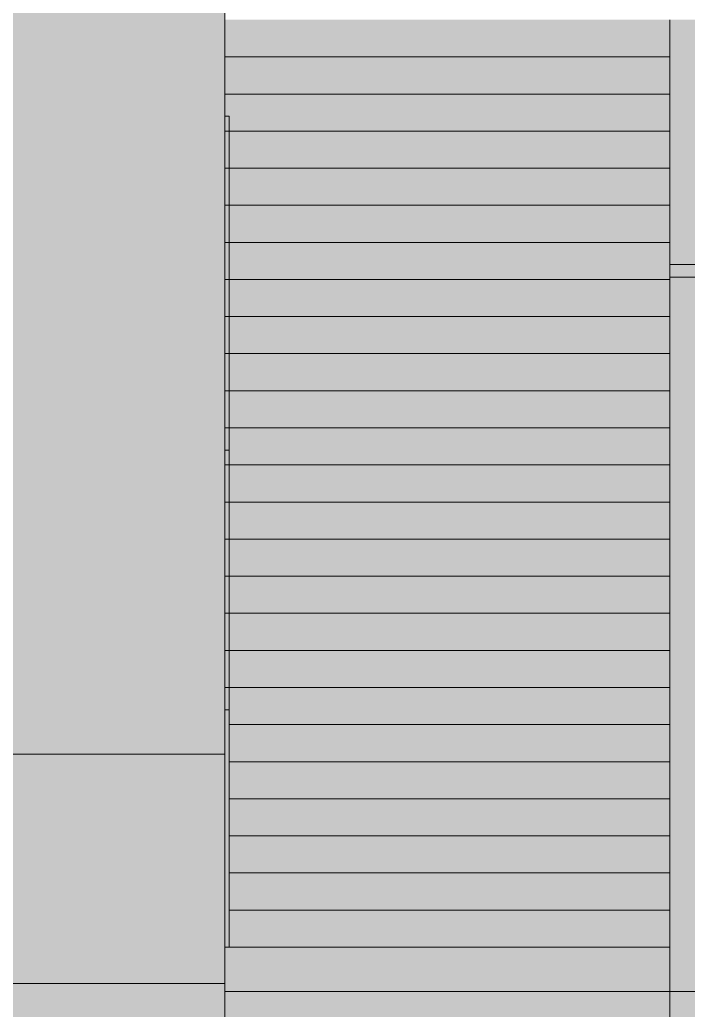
# Model space of a CAD drawing. Header units: centimetres. Extents: x -4381 to 5639, y -3920 to 4826.
# Drawn here: x 60.747 to 63.749, y 6.168 to 10.618 of the extents above; entities that cross this region are included whole.
import ezdxf
from ezdxf.xclip import XClip

# ---------------------------------------------------------------- set-up
doc = ezdxf.new("R2010")
doc.units = ezdxf.units.CM
doc.header["$MEASUREMENT"] = 0
doc.header["$XCLIPFRAME"] = 0
doc.set_wipeout_variables(frame=1)
doc.linetypes.add('Wipeout_Contour', pattern=[100, 0, -100])
for name, color, linetype, lineweight in [('0_Pen_No__1', 7, 'Continuous', 5), ('0_Pen_No__2', 8, 'Continuous', 5), ('Dalles_Pen_No__1', 7, 'Continuous', 5), ('Structural - Bearing_Pen_No__1', 7, 'Continuous', 5), ('Structural - Bearing_Pen_No__7', 7, 'Continuous', 5), ('Structural - Combined_Pen_No__1', 7, 'Continuous', 5), ('Structural - Combined_Pen_No__141', 7, 'Continuous', 5)]:
    doc.layers.add(name, color=color, linetype=linetype, lineweight=lineweight)
for name, color, linetype in [('Dalles', 7, 'Continuous'), ('Drawing & Figure', 7, 'Continuous'), ('Structural - Bearing', 7, 'Continuous'), ('Structural - Combined', 7, 'Continuous')]:
    doc.layers.add(name, color=color, linetype=linetype)
for name, color, linetype, lineweight, true_color in [('Dalles_Pen_No__102', 7, 'Continuous', 5, 0xcccccc), ('Dalles_Pen_No__178', 7, 'Continuous', 5, 0xbda888), ('Structural - Bearing_Pen_No__102', 7, 'Continuous', 5, 0xcccccc), ('Structural - Bearing_Pen_No__178', 7, 'Continuous', 5, 0xbda888), ('Structural - Bearing_Pen_No__180', 7, 'Continuous', 5, 0xe2e3c6), ('Structural - Bearing_Pen_No__186', 7, 'Continuous', 5, 0xe8e8e8), ('Structural - Combined_Pen_No__102', 7, 'Continuous', 5, 0xcccccc), ('Structural - Combined_Pen_No__160', 7, 'Continuous', 5, 0xdae3bb), ('Structural - Combined_Pen_No__161', 7, 'Continuous', 5, 0x6a6a6a)]:
    doc.layers.add(name, color=color, linetype=linetype, lineweight=lineweight, true_color=true_color)

# ---------------------------------------------------------------- blocks, each defined once
blk = doc.blocks.new('Drawing_10_10', base_point=(-363.0919, 10.6179))
at = {"layer": '0_Pen_No__1', "linetype": 'Continuous', "ltscale": 10}
for p, q in [((61.6669, 6.2512), (63.6669, 6.2512)), ((63.6669, 6.2512), (63.9647, 6.2512))]:
    blk.add_line(p, q, dxfattribs=at)
at = {"layer": 'Dalles_Pen_No__1', "linetype": 'Continuous', "ltscale": 10}
blk.add_line((61.6669, 6.2512), (61.6669, 6.0843), dxfattribs=at)
at = {"layer": 'Structural - Combined_Pen_No__141', "linetype": 'Continuous', "ltscale": 10}
blk.add_line((63.6669, 6.2512), (61.6669, 6.2512), dxfattribs=at)
at = {"color": 254, "linetype": 'Wipeout_Contour', "lineweight": 0, "ltscale": 474.842881}
blk.add_wipeout([(60.6669, 9.6179), (60.6669, 7.3179), (61.6669, 7.3179), (61.6669, 10.3179), (55.8299, 10.3179), (55.8299, 7.3179), (56.6669, 7.3179), (56.6669, 9.6179)], dxfattribs=at).dxf.layer = 'Structural - Bearing'
at = {"color": 254, "linetype": 'Wipeout_Contour', "lineweight": 0, "ltscale": 238.025914}
blk.add_wipeout([(61.6669, 6.287), (61.6669, 6.4012), (56.6669, 6.4012), (56.6669, 6.287)], dxfattribs=at).dxf.layer = 'Structural - Combined'
at = {"layer": 'Structural - Bearing_Pen_No__102', "linetype": 'Continuous', "ltscale": 10}
blk.add_hatch(color=256, dxfattribs=at).paths.add_polyline_path([(60.6669, 9.6179), (60.6669, 7.3179), (61.6669, 7.3179), (61.6669, 10.3179), (55.8299, 10.3179), (55.8299, 7.3179), (56.6669, 7.3179), (56.6669, 9.6179)])
at = {"layer": 'Structural - Combined_Pen_No__102', "linetype": 'Continuous', "ltscale": 10}
blk.add_hatch(color=256, dxfattribs=at).paths.add_polyline_path([(61.6669, 6.287), (61.6669, 6.4012), (56.6669, 6.4012), (56.6669, 6.287)])
at = {"layer": 'Structural - Combined_Pen_No__160', "linetype": 'Continuous', "lineweight": 0, "ltscale": 10, "true_color": 0x6d715d}
blk.add_hatch(color=251, dxfattribs=at).paths.add_polyline_path([(61.6669, 6.0843), (61.6669, 6.287), (56.6669, 6.287), (56.6669, 6.0843), (59.781, 6.0843)])
at = {"layer": '0_Pen_No__1', "linetype": 'Continuous', "ltscale": 10}
for p, q in [((55.5299, 6.287), (61.6669, 6.287)), ((61.6669, 6.287), (56.6669, 6.287)), ((61.6669, 6.287), (61.6669, 6.2512))]:
    blk.add_line(p, q, dxfattribs=at)
at = {"layer": 'Dalles_Pen_No__1', "linetype": 'Continuous', "ltscale": 10}
blk.add_line((61.6669, 6.287), (61.6669, 6.2512), dxfattribs=at)
at = {"layer": 'Structural - Combined_Pen_No__141', "linetype": 'Continuous', "ltscale": 10}
blk.add_line((61.6669, 6.287), (56.6669, 6.287), dxfattribs=at)
at = {"color": 254, "linetype": 'Wipeout_Contour', "lineweight": 0, "ltscale": 353.170862}
blk.add_wipeout([(55.8299, 10.3179), (61.6669, 10.3179), (61.6669, 10.6179), (55.8299, 10.6179), (55.8299, 10.4179), (55.8299, 10.3717)], dxfattribs=at).dxf.layer = 'Dalles'
at = {"color": 254, "linetype": 'Wipeout_Contour', "lineweight": 0, "ltscale": 253.903831}
blk.add_wipeout([(63.6669, 10.1179), (61.6869, 10.1179), (61.6869, 9.9512), (63.6669, 9.9512)], dxfattribs=at).dxf.layer = 'Dalles'
at = {"color": 254, "linetype": 'Wipeout_Contour', "lineweight": 0, "ltscale": 253.696589}
blk.add_wipeout([(63.6669, 9.7845), (61.6869, 9.7845), (61.6869, 9.6179), (63.6669, 9.6179)], dxfattribs=at).dxf.layer = 'Dalles'
at = {"color": 254, "linetype": 'Wipeout_Contour', "lineweight": 0, "ltscale": 253.025249}
blk.add_wipeout([(63.6669, 8.6179), (61.6869, 8.6179), (61.6869, 8.4512), (63.6669, 8.4512)], dxfattribs=at).dxf.layer = 'Dalles'
at = {"color": 254, "linetype": 'Wipeout_Contour', "lineweight": 0, "ltscale": 252.67954}
blk.add_wipeout([(63.6669, 7.9512), (61.6869, 7.9512), (61.6869, 7.7845), (63.6669, 7.7845)], dxfattribs=at).dxf.layer = 'Dalles'
at = {"color": 254, "linetype": 'Wipeout_Contour', "lineweight": 0, "ltscale": 253.398564}
blk.add_wipeout([(63.6669, 9.2845), (61.6869, 9.2845), (61.6869, 9.1179), (63.6669, 9.1179)], dxfattribs=at).dxf.layer = 'Structural - Combined'
at = {"color": 254, "linetype": 'Wipeout_Contour', "lineweight": 0, "ltscale": 238.090036}
blk.add_wipeout([(61.6669, 6.4012), (61.6669, 6.5845), (56.6669, 6.5845), (56.6669, 6.4012)], dxfattribs=at).dxf.layer = 'Structural - Combined'
at = {"layer": 'Dalles_Pen_No__102', "linetype": 'Continuous', "ltscale": 10}
for points in [[(55.8299, 10.3179), (61.6669, 10.3179), (61.6669, 10.6179), (55.8299, 10.6179), (55.8299, 10.4179), (55.8299, 10.3717)], [(63.6669, 10.1179), (61.6869, 10.1179), (61.6869, 9.9512), (63.6669, 9.9512)], [(63.6669, 9.7845), (61.6869, 9.7845), (61.6869, 9.6179), (63.6669, 9.6179)], [(63.6669, 8.6179), (61.6869, 8.6179), (61.6869, 8.4512), (63.6669, 8.4512)], [(63.6669, 7.9512), (61.6869, 7.9512), (61.6869, 7.7845), (63.6669, 7.7845)]]:
    blk.add_hatch(color=256, dxfattribs=at).paths.add_polyline_path(points)
at = {"layer": 'Structural - Combined_Pen_No__102', "linetype": 'Continuous', "ltscale": 10}
for points in [[(63.6669, 9.2845), (61.6869, 9.2845), (61.6869, 9.1179), (63.6669, 9.1179)], [(61.6669, 6.4012), (61.6669, 6.5845), (56.6669, 6.5845), (56.6669, 6.4012)]]:
    blk.add_hatch(color=256, dxfattribs=at).paths.add_polyline_path(points)
at = {"color": 254, "linetype": 'Wipeout_Contour', "lineweight": 0, "ltscale": 254.078408}
blk.add_wipeout([(63.6669, 10.4512), (61.6669, 10.4512), (61.6669, 10.2845), (63.6669, 10.2845)], dxfattribs=at).dxf.layer = 'Dalles'
at = {"color": 254, "linetype": 'Wipeout_Contour', "lineweight": 0, "ltscale": 253.799355}
blk.add_wipeout([(63.6669, 9.9512), (61.6869, 9.9512), (61.6869, 9.7845), (63.6669, 9.7845)], dxfattribs=at).dxf.layer = 'Dalles'
at = {"color": 254, "linetype": 'Wipeout_Contour', "lineweight": 0, "ltscale": 253.496189}
blk.add_wipeout([(63.6669, 9.4512), (61.6869, 9.4512), (61.6869, 9.2845), (63.6669, 9.2845)], dxfattribs=at).dxf.layer = 'Dalles'
at = {"color": 254, "linetype": 'Wipeout_Contour', "lineweight": 0, "ltscale": 253.302652}
blk.add_wipeout([(63.6669, 9.1179), (61.6869, 9.1179), (61.6869, 8.9512), (63.6669, 8.9512)], dxfattribs=at).dxf.layer = 'Dalles'
at = {"color": 254, "linetype": 'Wipeout_Contour', "lineweight": 0, "ltscale": 252.763373}
blk.add_wipeout([(63.6669, 8.1179), (61.6869, 8.1179), (61.6869, 7.9512), (63.6669, 7.9512)], dxfattribs=at).dxf.layer = 'Dalles'
at = {"color": 254, "linetype": 'Wipeout_Contour', "lineweight": 0, "ltscale": 252.59744}
blk.add_wipeout([(63.6669, 7.7845), (61.6869, 7.7845), (61.6869, 7.6179), (63.6669, 7.6179)], dxfattribs=at).dxf.layer = 'Dalles'
at = {"color": 254, "linetype": 'Wipeout_Contour', "lineweight": 0, "ltscale": 238.171027}
blk.add_wipeout([(61.6669, 6.5845), (61.6669, 6.7679), (56.6669, 6.7679), (56.6669, 6.5845)], dxfattribs=at).dxf.layer = 'Structural - Combined'
at = {"layer": 'Dalles_Pen_No__102', "linetype": 'Continuous', "ltscale": 10}
for points in [[(63.6669, 10.4512), (61.6669, 10.4512), (61.6669, 10.2845), (63.6669, 10.2845)], [(63.6669, 9.9512), (61.6869, 9.9512), (61.6869, 9.7845), (63.6669, 9.7845)], [(63.6669, 9.4512), (61.6869, 9.4512), (61.6869, 9.2845), (63.6669, 9.2845)], [(63.6669, 9.1179), (61.6869, 9.1179), (61.6869, 8.9512), (63.6669, 8.9512)], [(63.6669, 8.1179), (61.6869, 8.1179), (61.6869, 7.9512), (63.6669, 7.9512)], [(63.6669, 7.7845), (61.6869, 7.7845), (61.6869, 7.6179), (63.6669, 7.6179)]]:
    blk.add_hatch(color=256, dxfattribs=at).paths.add_polyline_path(points)
at = {"layer": 'Structural - Combined_Pen_No__102', "linetype": 'Continuous', "ltscale": 10}
blk.add_hatch(color=256, dxfattribs=at).paths.add_polyline_path([(61.6669, 6.5845), (61.6669, 6.7679), (56.6669, 6.7679), (56.6669, 6.5845)])
at = {"color": 254, "linetype": 'Wipeout_Contour', "lineweight": 0, "ltscale": 254.188016}
blk.add_wipeout([(61.6669, 10.6179), (61.6669, 10.4512), (63.6669, 10.4512), (63.6669, 10.6179)], dxfattribs=at).dxf.layer = 'Dalles'
at = {"color": 254, "linetype": 'Wipeout_Contour', "lineweight": 0, "ltscale": 379.949922}
blk.add_wipeout([(63.6669, 10.2845), (61.6669, 10.2845), (61.6669, 10.1845), (61.6869, 10.1845), (61.6869, 10.1179), (63.6669, 10.1179)], dxfattribs=at).dxf.layer = 'Dalles'
at = {"color": 254, "linetype": 'Wipeout_Contour', "lineweight": 0, "ltscale": 253.595531}
blk.add_wipeout([(63.6669, 9.6179), (61.6869, 9.6179), (61.6869, 9.4512), (63.6669, 9.4512)], dxfattribs=at).dxf.layer = 'Dalles'
at = {"color": 254, "linetype": 'Wipeout_Contour', "lineweight": 0, "ltscale": 315.995135}
blk.add_wipeout([(61.6869, 8.8373), (61.6869, 8.7845), (63.6669, 8.7845), (63.6669, 8.9512), (61.6869, 8.9512)], dxfattribs=at).dxf.layer = 'Dalles'
at = {"color": 254, "linetype": 'Wipeout_Contour', "lineweight": 0, "ltscale": 252.848939}
blk.add_wipeout([(63.6669, 8.2845), (61.6869, 8.2845), (61.6869, 8.1179), (63.6669, 8.1179)], dxfattribs=at).dxf.layer = 'Dalles'
at = {"color": 254, "linetype": 'Wipeout_Contour', "lineweight": 0, "ltscale": 238.25425}
blk.add_wipeout([(61.6669, 6.7679), (61.6669, 6.9512), (56.6669, 6.9512), (56.6669, 6.7679)], dxfattribs=at).dxf.layer = 'Structural - Combined'
at = {"layer": 'Dalles_Pen_No__102', "linetype": 'Continuous', "ltscale": 10}
for points in [[(61.6669, 10.6179), (61.6669, 10.4512), (63.6669, 10.4512), (63.6669, 10.6179)], [(63.6669, 10.2845), (61.6669, 10.2845), (61.6669, 10.1845), (61.6869, 10.1845), (61.6869, 10.1179), (63.6669, 10.1179)], [(63.6669, 9.6179), (61.6869, 9.6179), (61.6869, 9.4512), (63.6669, 9.4512)], [(61.6869, 8.8373), (61.6869, 8.7845), (63.6669, 8.7845), (63.6669, 8.9512), (61.6869, 8.9512)], [(63.6669, 8.2845), (61.6869, 8.2845), (61.6869, 8.1179), (63.6669, 8.1179)]]:
    blk.add_hatch(color=256, dxfattribs=at).paths.add_polyline_path(points)
at = {"layer": 'Structural - Combined_Pen_No__102', "linetype": 'Continuous', "ltscale": 10}
blk.add_hatch(color=256, dxfattribs=at).paths.add_polyline_path([(61.6669, 6.7679), (61.6669, 6.9512), (56.6669, 6.9512), (56.6669, 6.7679)])
at = {"layer": '0_Pen_No__1', "linetype": 'Continuous', "ltscale": 10}
blk.add_line((61.6669, 10.8179), (61.6669, 10.3144), dxfattribs=at)
at = {"layer": 'Dalles_Pen_No__1', "linetype": 'Continuous', "ltscale": 10}
blk.add_line((61.6669, 10.6179), (61.6669, 10.3179), dxfattribs=at)
at = {"color": 254, "linetype": 'Wipeout_Contour', "lineweight": 0, "ltscale": 315.893233}
blk.add_wipeout([(61.6869, 8.6845), (61.6869, 8.6179), (63.6669, 8.6179), (63.6669, 8.7845), (61.6869, 8.7845)], dxfattribs=at).dxf.layer = 'Dalles'
at = {"color": 254, "linetype": 'Wipeout_Contour', "lineweight": 0, "ltscale": 252.93623}
blk.add_wipeout([(63.6669, 8.4512), (61.6869, 8.4512), (61.6869, 8.2845), (63.6669, 8.2845)], dxfattribs=at).dxf.layer = 'Dalles'
at = {"color": 254, "linetype": 'Wipeout_Contour', "lineweight": 0, "ltscale": 238.339707}
blk.add_wipeout([(61.6669, 6.9512), (61.6669, 7.1345), (56.6669, 7.1345), (56.6669, 6.9512)], dxfattribs=at).dxf.layer = 'Structural - Combined'
at = {"layer": 'Dalles_Pen_No__102', "linetype": 'Continuous', "ltscale": 10}
for points in [[(61.6869, 8.6845), (61.6869, 8.6179), (63.6669, 8.6179), (63.6669, 8.7845), (61.6869, 8.7845)], [(63.6669, 8.4512), (61.6869, 8.4512), (61.6869, 8.2845), (63.6669, 8.2845)]]:
    blk.add_hatch(color=256, dxfattribs=at).paths.add_polyline_path(points)
at = {"layer": 'Structural - Combined_Pen_No__102', "linetype": 'Continuous', "ltscale": 10}
blk.add_hatch(color=256, dxfattribs=at).paths.add_polyline_path([(61.6669, 6.9512), (61.6669, 7.1345), (56.6669, 7.1345), (56.6669, 6.9512)])
at = {"color": 254, "linetype": 'Wipeout_Contour', "lineweight": 0, "ltscale": 842.373953}
blk.add_wipeout([(63.6669, 10.3179), (63.6669, 9.5179), (63.9669, 9.5179), (63.9669, 8.0562), (65.4365, 8.0562), (66.6686, 8.5562), (67.6186, 9.0562), (74.3762, 9.0562), (75.8169, 8.8526), (75.8169, 10.1144), (76.6169, 10.1144), (76.6169, 10.3179)], dxfattribs=at).dxf.layer = 'Structural - Bearing'
at = {"color": 254, "linetype": 'Wipeout_Contour', "lineweight": 0, "ltscale": 249.599181}
blk.add_wipeout([(61.6669, 10.1845), (61.6669, 8.6845), (61.6869, 8.6845), (61.6869, 10.1845)], dxfattribs=at).dxf.layer = 'Structural - Bearing'
at = {"color": 254, "linetype": 'Wipeout_Contour', "lineweight": 0, "ltscale": 238.427393}
blk.add_wipeout([(61.6669, 7.3179), (56.6669, 7.3179), (56.6669, 7.1345), (61.6669, 7.1345)], dxfattribs=at).dxf.layer = 'Structural - Combined'
at = {"layer": 'Structural - Bearing_Pen_No__178', "linetype": 'Continuous', "ltscale": 10}
blk.add_hatch(color=256, dxfattribs=at).paths.add_polyline_path([(63.6669, 10.3179), (63.6669, 9.5179), (63.9669, 9.5179), (63.9669, 8.0562), (65.4365, 8.0562), (66.6686, 8.5562), (67.6186, 9.0562), (74.3762, 9.0562), (75.8169, 8.8526), (75.8169, 10.1144), (76.6169, 10.1144), (76.6169, 10.3179)])
at = {"layer": 'Structural - Bearing_Pen_No__186', "linetype": 'Continuous', "ltscale": 10}
blk.add_hatch(color=256, dxfattribs=at).paths.add_polyline_path([(61.6669, 10.1845), (61.6669, 8.6845), (61.6869, 8.6845), (61.6869, 10.1845)])
at = {"layer": 'Structural - Combined_Pen_No__102', "linetype": 'Continuous', "ltscale": 10}
blk.add_hatch(color=256, dxfattribs=at).paths.add_polyline_path([(61.6669, 7.3179), (56.6669, 7.3179), (56.6669, 7.1345), (61.6669, 7.1345)])
at = {"layer": 'Dalles_Pen_No__1', "linetype": 'Continuous', "ltscale": 10}
for p, q in [((63.6669, 9.9512), (61.6669, 9.9512)), ((63.6669, 9.7845), (61.6669, 9.7845)), ((63.6669, 9.6179), (61.6669, 9.6179))]:
    blk.add_line(p, q, dxfattribs=at)
at = {"layer": 'Structural - Bearing_Pen_No__1', "linetype": 'Continuous', "ltscale": 10}
for p, q in [((61.6669, 10.1845), (61.6669, 10.3179)), ((61.6869, 10.1845), (61.6669, 10.1845)), ((61.6869, 9.2845), (61.6669, 9.2845)), ((61.6869, 9.1179), (61.6669, 9.1179)), ((61.6869, 8.9512), (61.6669, 8.9512)), ((61.6869, 8.7845), (61.6669, 8.7845))]:
    blk.add_line(p, q, dxfattribs=at)
at = {"layer": 'Structural - Combined_Pen_No__1', "linetype": 'Continuous', "ltscale": 10}
for p, q in [((61.6669, 10.2845), (63.6669, 10.2845)), ((61.6669, 10.1179), (63.6669, 10.1179)), ((61.6869, 9.2845), (63.6669, 9.2845)), ((61.6869, 9.1179), (63.6669, 9.1179)), ((61.6869, 8.9512), (63.6669, 8.9512)), ((61.6869, 8.7845), (63.6669, 8.7845))]:
    blk.add_line(p, q, dxfattribs=at)
at = {"color": 254, "linetype": 'Wipeout_Contour', "lineweight": 0, "ltscale": 283.680948}
blk.add_wipeout([(63.6669, 10.6179), (63.6669, 10.3179), (76.6169, 10.3179), (76.6169, 10.6179)], dxfattribs=at).dxf.layer = 'Dalles'
at = {"color": 254, "linetype": 'Wipeout_Contour', "lineweight": 0, "ltscale": 252.438442}
blk.add_wipeout([(63.6669, 7.4512), (61.6869, 7.4512), (61.6869, 7.2845), (63.6669, 7.2845)], dxfattribs=at).dxf.layer = 'Dalles'
at = {"color": 254, "linetype": 'Wipeout_Contour', "lineweight": 0, "ltscale": 258.098351}
blk.add_wipeout([(63.6669, 9.5179), (63.6669, 9.4617), (63.9596, 9.4617), (63.9669, 9.5179)], dxfattribs=at).dxf.layer = 'Structural - Bearing'
at = {"layer": 'Dalles_Pen_No__102', "linetype": 'Continuous', "ltscale": 10}
blk.add_hatch(color=256, dxfattribs=at).paths.add_polyline_path([(63.6669, 7.4512), (61.6869, 7.4512), (61.6869, 7.2845), (63.6669, 7.2845)])
at = {"layer": 'Dalles_Pen_No__178', "linetype": 'Continuous', "ltscale": 10}
blk.add_hatch(color=256, dxfattribs=at).paths.add_polyline_path([(63.6669, 10.6179), (63.6669, 10.3179), (76.6169, 10.3179), (76.6169, 10.6179)])
at = {"layer": 'Structural - Bearing_Pen_No__180', "linetype": 'Continuous', "ltscale": 10}
blk.add_hatch(color=256, dxfattribs=at).paths.add_polyline_path([(63.6669, 9.5179), (63.6669, 9.4617), (63.9596, 9.4617), (63.9669, 9.5179)])
at = {"layer": '0_Pen_No__1', "linetype": 'Continuous', "ltscale": 10}
for p, q in [((56.6669, 7.3179), (61.6669, 7.3179)), ((61.6669, 7.3179), (60.6669, 7.3179))]:
    blk.add_line(p, q, dxfattribs=at)
at = {"layer": 'Dalles_Pen_No__1', "linetype": 'Continuous', "ltscale": 10}
for p, q in [((63.6669, 10.6179), (63.6669, 10.3179)), ((63.6669, 9.4512), (61.6669, 9.4512))]:
    blk.add_line(p, q, dxfattribs=at)
at = {"layer": 'Structural - Bearing_Pen_No__1', "linetype": 'Continuous', "ltscale": 10}
blk.add_line((63.6669, 10.3179), (63.6669, 9.5179), dxfattribs=at)
at = {"layer": 'Structural - Bearing_Pen_No__7', "linetype": 'Continuous', "ltscale": 10}
for p, q in [((63.9669, 9.5179), (63.6669, 9.5179)), ((63.6669, 9.5179), (63.6669, 9.4617))]:
    blk.add_line(p, q, dxfattribs=at)
at = {"layer": 'Structural - Bearing_Pen_No__7', "linetype": 'Continuous', "ltscale": 10, "flags": 128}
blk.add_lwpolyline([(63.9669, 9.4617), (63.9596, 9.4617), (63.6669, 9.4617)], dxfattribs=at)
at = {"layer": 'Structural - Combined_Pen_No__1', "linetype": 'Continuous', "ltscale": 10}
blk.add_line((61.6669, 10.4512), (63.6669, 10.4512), dxfattribs=at)
at = {"layer": 'Structural - Combined_Pen_No__161', "linetype": 'Continuous', "ltscale": 10}
blk.add_line((61.6669, 7.3179), (56.6669, 7.3179), dxfattribs=at)
at = {"color": 254, "linetype": 'Wipeout_Contour', "lineweight": 0, "ltscale": 315.145435}
blk.add_wipeout([(61.6869, 7.4512), (63.6669, 7.4512), (63.6669, 7.6179), (61.6869, 7.6179), (61.6869, 7.5179)], dxfattribs=at).dxf.layer = 'Dalles'
at = {"color": 254, "linetype": 'Wipeout_Contour', "lineweight": 0, "ltscale": 252.361546}
blk.add_wipeout([(63.6669, 7.2845), (61.6869, 7.2845), (61.6869, 7.1179), (63.6669, 7.1179)], dxfattribs=at).dxf.layer = 'Dalles'
at = {"layer": 'Dalles_Pen_No__102', "linetype": 'Continuous', "ltscale": 10}
for points in [[(61.6869, 7.4512), (63.6669, 7.4512), (63.6669, 7.6179), (61.6869, 7.6179), (61.6869, 7.5179)], [(63.6669, 7.2845), (61.6869, 7.2845), (61.6869, 7.1179), (63.6669, 7.1179)]]:
    blk.add_hatch(color=256, dxfattribs=at).paths.add_polyline_path(points)
at = {"layer": 'Structural - Combined_Pen_No__1', "linetype": 'Continuous', "ltscale": 10}
for p, q in [((63.6669, 7.4512), (61.6869, 7.4512)), ((63.6669, 7.2845), (61.6869, 7.2845))]:
    blk.add_line(p, q, dxfattribs=at)
at = {"color": 254, "linetype": 'Wipeout_Contour', "lineweight": 0, "ltscale": 252.286391}
blk.add_wipeout([(63.6669, 7.1179), (61.6869, 7.1179), (61.6869, 6.9512), (63.6669, 6.9512)], dxfattribs=at).dxf.layer = 'Dalles'
at = {"color": 254, "linetype": 'Wipeout_Contour', "lineweight": 0, "ltscale": 248.84293}
blk.add_wipeout([(61.6869, 7.5179), (61.6869, 8.6845), (61.6669, 8.6845), (61.6669, 7.5179)], dxfattribs=at).dxf.layer = 'Structural - Bearing'
at = {"layer": '0_Pen_No__2', "linetype": 'Continuous', "ltscale": 10}
blk.add_hatch(color=256, dxfattribs=at).paths.add_polyline_path([(55.8299, 10.8179), (55.8299, 7.3179), (56.6669, 7.3179), (56.6669, 9.6179), (60.6669, 9.6179), (60.6669, 7.3179), (61.6669, 7.3179), (61.6669, 10.3144), (61.6669, 10.8179)])
at = {"layer": 'Dalles_Pen_No__102', "linetype": 'Continuous', "ltscale": 10}
blk.add_hatch(color=256, dxfattribs=at).paths.add_polyline_path([(63.6669, 7.1179), (61.6869, 7.1179), (61.6869, 6.9512), (63.6669, 6.9512)])
at = {"layer": 'Structural - Bearing_Pen_No__186', "linetype": 'Continuous', "ltscale": 10}
blk.add_hatch(color=256, dxfattribs=at).paths.add_polyline_path([(61.6869, 7.5179), (61.6869, 8.6845), (61.6669, 8.6845), (61.6669, 7.5179)])
at = {"layer": '0_Pen_No__1', "linetype": 'Continuous', "ltscale": 10}
blk.add_line((61.6669, 10.3144), (61.6669, 7.3179), dxfattribs=at)
at = {"layer": 'Dalles_Pen_No__1', "linetype": 'Continuous', "ltscale": 10}
for p, q in [((63.6669, 8.4512), (61.6869, 8.4512)), ((63.6669, 8.2845), (61.6869, 8.2845)), ((63.6669, 8.1179), (61.6869, 8.1179)), ((63.6669, 7.9512), (61.6869, 7.9512)), ((63.6669, 7.7845), (61.6869, 7.7845)), ((61.6669, 7.6179), (61.6669, 7.5179)), ((63.6669, 7.6179), (61.6669, 7.6179))]:
    blk.add_line(p, q, dxfattribs=at)
at = {"layer": 'Structural - Bearing_Pen_No__1', "linetype": 'Continuous', "ltscale": 10}
for p, q in [((61.6669, 8.6845), (61.6669, 10.1845)), ((61.6869, 8.6845), (61.6869, 10.1845)), ((61.6669, 7.5179), (61.6669, 8.6845)), ((61.6869, 8.6845), (61.6669, 8.6845)), ((61.6869, 7.5179), (61.6869, 8.6845)), ((61.6869, 8.6179), (61.6669, 8.6179)), ((61.6869, 8.4512), (61.6669, 8.4512)), ((61.6869, 8.2845), (61.6669, 8.2845)), ((61.6869, 8.1179), (61.6669, 8.1179)), ((61.6869, 7.9512), (61.6669, 7.9512)), ((61.6869, 7.7845), (61.6669, 7.7845)), ((61.6869, 7.5179), (61.6669, 7.5179))]:
    blk.add_line(p, q, dxfattribs=at)
at = {"layer": 'Structural - Combined_Pen_No__1', "linetype": 'Continuous', "ltscale": 10}
for p, q in [((61.6869, 8.6179), (63.6669, 8.6179)), ((63.6669, 7.1179), (61.6869, 7.1179))]:
    blk.add_line(p, q, dxfattribs=at)
at = {"color": 254, "linetype": 'Wipeout_Contour', "lineweight": 0, "ltscale": 252.212976}
blk.add_wipeout([(63.6669, 6.9512), (61.6869, 6.9512), (61.6869, 6.7845), (63.6669, 6.7845)], dxfattribs=at).dxf.layer = 'Dalles'
at = {"layer": 'Dalles_Pen_No__102', "linetype": 'Continuous', "ltscale": 10}
blk.add_hatch(color=256, dxfattribs=at).paths.add_polyline_path([(63.6669, 6.9512), (61.6869, 6.9512), (61.6869, 6.7845), (63.6669, 6.7845)])
at = {"layer": 'Dalles_Pen_No__1', "linetype": 'Continuous', "ltscale": 10}
blk.add_line((63.6669, 6.9512), (61.6869, 6.9512), dxfattribs=at)
at = {"color": 254, "linetype": 'Wipeout_Contour', "lineweight": 0, "ltscale": 252.141301}
blk.add_wipeout([(63.6669, 6.7845), (61.6869, 6.7845), (61.6869, 6.6179), (63.6669, 6.6179)], dxfattribs=at).dxf.layer = 'Dalles'
at = {"layer": 'Dalles_Pen_No__102', "linetype": 'Continuous', "ltscale": 10}
blk.add_hatch(color=256, dxfattribs=at).paths.add_polyline_path([(63.6669, 6.7845), (61.6869, 6.7845), (61.6869, 6.6179), (63.6669, 6.6179)])
at = {"layer": 'Dalles_Pen_No__1', "linetype": 'Continuous', "ltscale": 10}
blk.add_line((63.6669, 6.7845), (61.6869, 6.7845), dxfattribs=at)
at = {"color": 254, "linetype": 'Wipeout_Contour', "lineweight": 0, "ltscale": 252.07137}
blk.add_wipeout([(61.6869, 6.4512), (63.6669, 6.4512), (63.6669, 6.6179), (61.6869, 6.6179)], dxfattribs=at).dxf.layer = 'Dalles'
at = {"layer": '0_Pen_No__1', "linetype": 'Continuous', "lineweight": 0, "ltscale": 10, "true_color": 0x000000}
blk.add_hatch(color=18, dxfattribs=at).paths.add_polyline_path([(51.7464, 0.9963), (100.4427, 0.9963), (100.4427, 5.2772), (96.4731, 5.119), (96.4731, 4.8127), (96.1733, 4.8127), (96.1733, 7.2104), (92.28, 6.6328), (88.4888, 6.5496), (82.7233, 6.8298), (79.3489, 7.2363), (77.9094, 7.5562), (75.8169, 8.2641), (74.6772, 8.5562), (72.5213, 8.8079), (70.3878, 8.8818), (68.6094, 8.8081), (67.8596, 8.6747), (67.4947, 8.5562), (66.1479, 8.0562), (64.8268, 7.5447), (63.9647, 7.3949), (63.9647, 6.2512), (63.6669, 6.2512), (61.6669, 6.2512), (61.6669, 6.287), (55.5299, 6.287), (55.5299, 7.4951), (53.1445, 7.6725), (51.7464, 7.6725)])
at = {"layer": '0_Pen_No__2', "linetype": 'Continuous', "lineweight": 0, "ltscale": 10, "true_color": 0x1f1f1f}
blk.add_hatch(color=250, dxfattribs=at).paths.add_polyline_path([(56.6669, 7.3179), (56.6669, 6.287), (61.6669, 6.287), (61.6669, 7.3179)])
at = {"layer": 'Dalles', "linetype": 'Continuous', "lineweight": 0, "ltscale": 10, "true_color": 0xffffff}
blk.add_hatch(color=7, dxfattribs=at).paths.add_polyline_path([(61.6669, 3.6179), (63.6669, 3.6179), (63.6669, 6.4512), (61.6669, 6.4512)])
at = {"layer": 'Dalles_Pen_No__102', "linetype": 'Continuous', "ltscale": 10}
blk.add_hatch(color=256, dxfattribs=at).paths.add_polyline_path([(61.6869, 6.4512), (63.6669, 6.4512), (63.6669, 6.6179), (61.6869, 6.6179)])
at = {"layer": 'Structural - Bearing', "linetype": 'Continuous', "lineweight": 5, "ltscale": 10}
blk.add_hatch(color=255, dxfattribs=at).paths.add_polyline_path([(63.6669, 9.4617), (63.6669, 4.2179), (63.9669, 4.2179), (63.9669, 9.4617), (63.9596, 9.4617)])
at = {"layer": 'Structural - Bearing', "linetype": 'Continuous', "lineweight": 0, "ltscale": 10, "true_color": 0x3f3f3f}
blk.add_hatch(color=250, dxfattribs=at).paths.add_polyline_path([(61.6669, 7.5179), (61.6669, 6.4512), (61.6869, 6.4512), (61.6869, 7.5179)])
at = {"layer": 'Structural - Combined_Pen_No__160', "linetype": 'Continuous', "lineweight": 0, "ltscale": 10, "true_color": 0x6d715d}
blk.add_hatch(color=251, dxfattribs=at).paths.add_polyline_path([(61.6669, 6.2512), (63.6669, 6.2512), (63.6669, 6.4512), (61.6669, 6.4512)])
at = {"layer": '0_Pen_No__1', "linetype": 'Continuous', "ltscale": 10}
blk.add_line((61.6669, 7.3179), (61.6669, 6.287), dxfattribs=at)
at = {"layer": 'Dalles_Pen_No__1', "linetype": 'Continuous', "ltscale": 10}
for p, q in [((63.6669, 6.6179), (61.6869, 6.6179)), ((61.6669, 6.4512), (61.6669, 6.287))]:
    blk.add_line(p, q, dxfattribs=at)
at = {"layer": 'Dalles_Pen_No__1', "linetype": 'Continuous', "ltscale": 10, "flags": 128}
blk.add_lwpolyline([(63.6669, 6.4512), (61.6869, 6.4512), (61.6669, 6.4512)], dxfattribs=at)
at = {"layer": 'Structural - Bearing_Pen_No__1', "linetype": 'Continuous', "ltscale": 10}
for p, q in [((61.6669, 7.5179), (61.6669, 6.4512)), ((61.6869, 7.5179), (61.6869, 6.4512))]:
    blk.add_line(p, q, dxfattribs=at)
at = {"layer": 'Structural - Bearing_Pen_No__7', "linetype": 'Continuous', "ltscale": 10}
blk.add_line((63.6669, 9.4617), (63.6669, 6.4512), dxfattribs=at)
at = {"layer": 'Structural - Bearing_Pen_No__7', "linetype": 'Continuous', "ltscale": 10, "flags": 128}
blk.add_lwpolyline([(63.6669, 6.4512), (63.6669, 6.2512), (63.6669, 4.2179)], dxfattribs=at)

msp = doc.modelspace()

# ---------------------------------------------------------------- block references
at = {"layer": 'Drawing & Figure', "color": 151, "linetype": 'Continuous', "lineweight": 5, "ltscale": 10, "true_color": 0x80c2ff}
ref = msp.add_blockref('Drawing_10_10', (-363.09186, 10.61787), dxfattribs=at)
XClip(ref).set_block_clipping_path([(51.7463984619, 0.9963282177), (100.4426918859, 21.3288080632)])

doc.saveas('drawing.dxf')
